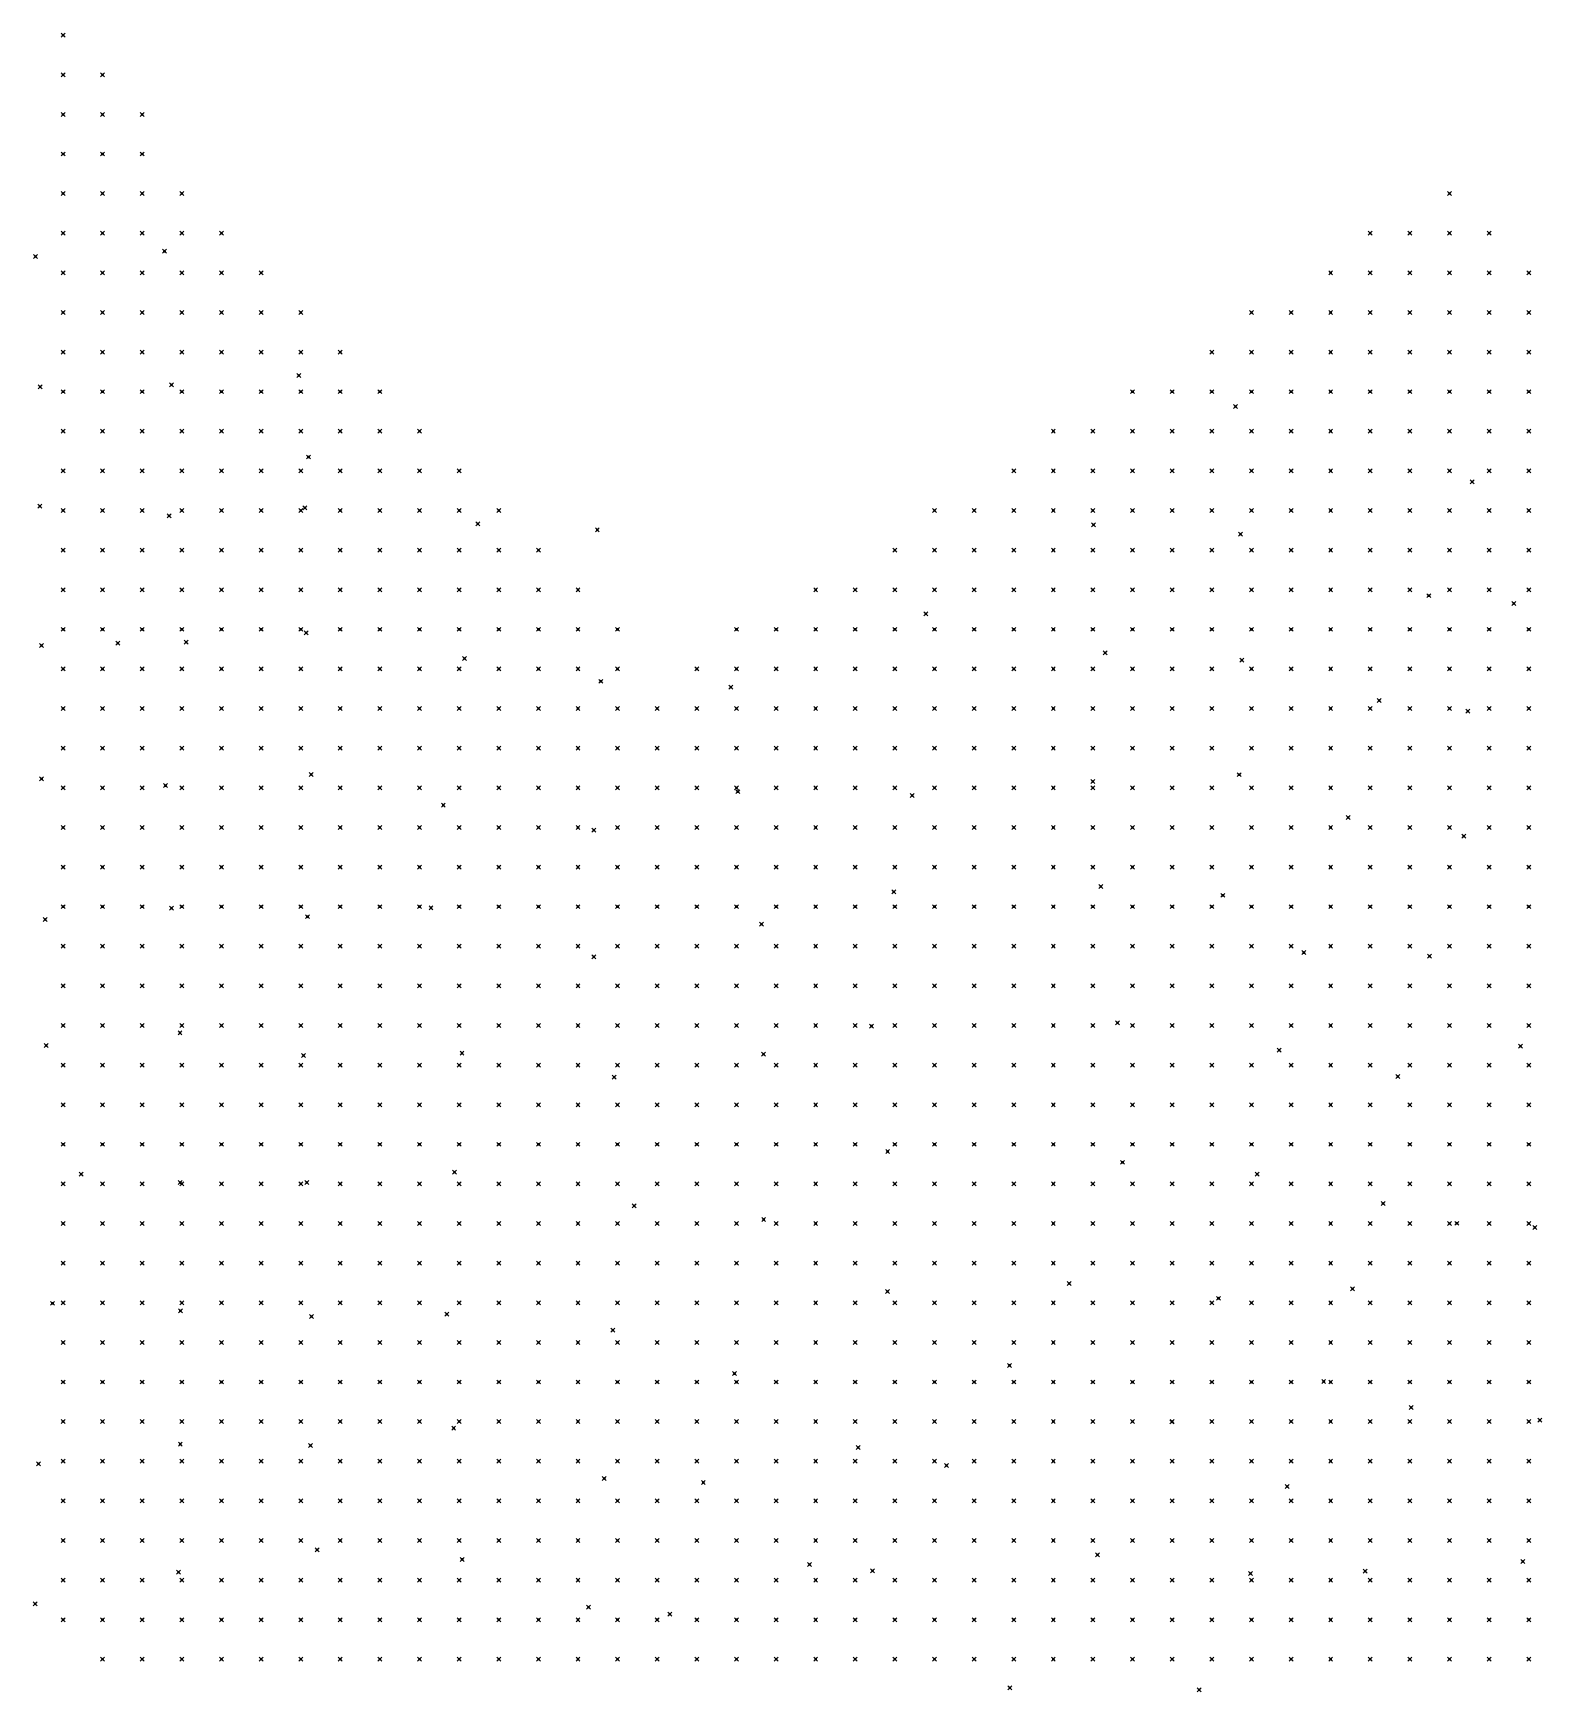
# Model space of a CAD drawing. Header units: metres. Extents: x 441556 to 446409, y 432338 to 461058.
# Drawn here: x 442161.7 to 442275.9, y 458861.2 to 458986.8 of the extents above; entities that cross this region are included whole.
import ezdxf

# ---------------------------------------------------------------- set-up
doc = ezdxf.new("R2010")
doc.units = ezdxf.units.M
doc.header["$MEASUREMENT"] = 0
doc.header["$PDMODE"] = 35
doc.header["$PDSIZE"] = 0.15
doc.layers.add('DTM-NOK-RevN_LIDAR_co_lidar', color=91, linetype='Continuous', lineweight=0)
doc.layers.add('DTM-NOK-RevN_RTK', color=32, linetype='Continuous', lineweight=0)

msp = doc.modelspace()

# ---------------------------------------------------------------- linework, layer by layer
at = {"layer": 'DTM-NOK-RevN_LIDAR_co_lidar'}
for p in [(442163.965, 458986.617, 482.968), (442163.965, 458983.618, 482.673), (442166.964, 458983.618, 481.646), (442163.965, 458980.618, 482.904), (442166.964, 458980.618, 481.913), (442169.963, 458980.618, 481.343), (442163.965, 458977.619, 483.053), (442166.964, 458977.619, 482.147), (442169.963, 458977.619, 481.738), (442163.965, 458974.62, 483.155), (442166.964, 458974.62, 482.519), (442169.963, 458974.62, 482.091), (442172.963, 458974.62, 481.838), (442268.942, 458974.62, 453.906), (442163.965, 458971.62, 483.494), (442166.964, 458971.62, 482.891), (442169.963, 458971.62, 482.384), (442172.963, 458971.62, 482.137), (442175.962, 458971.62, 481.878), (442262.943, 458971.62, 455.464), (442265.942, 458971.62, 455.132), (442268.942, 458971.62, 454.925), (442271.941, 458971.62, 454.894), (442163.965, 458968.621, 483.768), (442166.964, 458968.621, 483.008), (442169.963, 458968.621, 482.626), (442172.963, 458968.621, 482.466), (442175.962, 458968.621, 482.168), (442178.961, 458968.621, 481.595), (442259.944, 458968.621, 456.911), (442262.943, 458968.621, 456.414), (442265.942, 458968.621, 455.955), (442268.942, 458968.621, 455.873), (442271.941, 458968.621, 455.957), (442274.94, 458968.621, 455.998), (442163.965, 458965.621, 484.183), (442166.964, 458965.621, 483.48), (442169.963, 458965.621, 483.062), (442172.963, 458965.621, 482.8), (442175.962, 458965.621, 482.534), (442178.961, 458965.621, 482.113), (442181.961, 458965.621, 481.46), (442253.945, 458965.621, 458.414), (442256.944, 458965.621, 458.062), (442259.944, 458965.621, 457.702), (442262.943, 458965.621, 457.206), (442265.942, 458965.621, 456.647), (442268.942, 458965.621, 456.802), (442271.941, 458965.621, 456.861), (442274.94, 458965.621, 456.833), (442163.965, 458962.622, 484.576), (442166.964, 458962.622, 483.945), (442169.963, 458962.622, 483.617), (442172.963, 458962.622, 483.305), (442175.962, 458962.622, 483.004), (442178.961, 458962.622, 482.629), (442181.961, 458962.622, 482.032), (442184.96, 458962.622, 481.264), (442250.945, 458962.622, 459.577), (442253.945, 458962.622, 458.996), (442256.944, 458962.622, 458.354), (442259.944, 458962.622, 458.047), (442262.943, 458962.622, 457.667), (442265.942, 458962.622, 457.502), (442268.942, 458962.622, 457.652), (442271.941, 458962.622, 457.772), (442274.94, 458962.622, 457.309), (442163.965, 458959.623, 484.987), (442166.964, 458959.623, 484.392), (442169.963, 458959.623, 484.098), (442172.963, 458959.623, 483.873), (442175.962, 458959.623, 483.585), (442178.961, 458959.623, 483.135), (442181.961, 458959.623, 482.506), (442184.96, 458959.623, 481.76), (442187.959, 458959.623, 481.028), (442244.947, 458959.623, 462.281), (442247.946, 458959.623, 461.011), (442250.945, 458959.623, 460.013), (442253.945, 458959.623, 459.425), (442256.944, 458959.623, 458.989), (442259.944, 458959.623, 458.508), (442262.943, 458959.623, 458.208), (442265.942, 458959.623, 458.297), (442268.942, 458959.623, 458.42), (442271.941, 458959.623, 458.27), (442274.94, 458959.623, 457.625), (442163.965, 458956.623, 485.266), (442166.964, 458956.623, 484.765), (442169.963, 458956.623, 484.48), (442172.963, 458956.623, 484.298), (442175.962, 458956.623, 484.044), (442178.961, 458956.623, 483.612), (442181.961, 458956.623, 483.012), (442184.96, 458956.623, 482.347), (442187.959, 458956.623, 481.655), (442190.959, 458956.623, 480.883), (442238.948, 458956.623, 465.152), (442241.947, 458956.623, 463.899), (442244.947, 458956.623, 462.524), (442247.946, 458956.623, 461.309), (442250.945, 458956.623, 460.425), (442253.945, 458956.623, 459.827), (442256.944, 458956.623, 459.422), (442259.944, 458956.623, 459.034), (442262.943, 458956.623, 458.811), (442265.942, 458956.623, 458.898), (442268.942, 458956.623, 458.963), (442271.941, 458956.623, 458.612), (442274.94, 458956.623, 457.773), (442163.965, 458953.624, 485.617), (442166.964, 458953.624, 485.215), (442169.963, 458953.624, 484.931), (442172.963, 458953.624, 484.795), (442175.962, 458953.624, 484.597), (442178.961, 458953.624, 484.162), (442181.961, 458953.624, 483.598), (442184.96, 458953.624, 482.946), (442187.959, 458953.624, 482.218), (442190.959, 458953.624, 481.442), (442193.958, 458953.624, 480.48), (442235.949, 458953.624, 466.565), (442238.948, 458953.624, 465.312), (442241.947, 458953.624, 463.956), (442244.947, 458953.624, 462.723), (442247.946, 458953.624, 461.798), (442250.945, 458953.624, 461.067), (442253.945, 458953.624, 460.35), (442256.944, 458953.624, 459.863), (442259.944, 458953.624, 459.478), (442262.943, 458953.624, 459.367), (442265.942, 458953.624, 459.538), (442268.942, 458953.624, 459.404), (442271.941, 458953.624, 458.802), (442274.94, 458953.624, 457.654), (442163.965, 458950.625, 486.032), (442166.964, 458950.625, 485.713), (442169.963, 458950.625, 485.581), (442172.963, 458950.625, 485.426), (442175.962, 458950.625, 485.242), (442178.961, 458950.625, 484.895), (442181.961, 458950.625, 484.295), (442184.96, 458950.625, 483.583), (442187.959, 458950.625, 482.796), (442190.959, 458950.625, 481.91), (442193.958, 458950.625, 480.895), (442196.957, 458950.625, 479.548), (442229.95, 458950.625, 468.934), (442232.949, 458950.625, 467.974), (442235.949, 458950.625, 466.779), (442238.948, 458950.625, 465.656), (442241.947, 458950.625, 464.333), (442244.947, 458950.625, 463.135), (442247.946, 458950.625, 462.377), (442250.945, 458950.625, 461.625), (442253.945, 458950.625, 460.787), (442256.944, 458950.625, 460.264), (442259.944, 458950.625, 460.103), (442262.943, 458950.625, 460.276), (442265.942, 458950.625, 460.33), (442268.942, 458950.625, 459.719), (442271.941, 458950.625, 458.718), (442274.94, 458950.625, 457.322), (442163.965, 458947.625, 486.501), (442166.964, 458947.625, 486.231), (442169.963, 458947.625, 486.161), (442172.963, 458947.625, 486.141), (442175.962, 458947.625, 485.996), (442178.961, 458947.625, 485.556), (442181.961, 458947.625, 484.876), (442184.96, 458947.625, 484.165), (442187.959, 458947.625, 483.332), (442190.959, 458947.625, 482.214), (442193.958, 458947.625, 481.004), (442196.957, 458947.625, 479.847), (442199.957, 458947.625, 478.759), (442226.951, 458947.625, 470.167), (442229.95, 458947.625, 469.63), (442232.949, 458947.625, 468.607), (442235.949, 458947.625, 467.465), (442238.948, 458947.625, 466.198), (442241.947, 458947.625, 464.821), (442244.947, 458947.625, 463.656), (442247.946, 458947.625, 462.771), (442250.945, 458947.625, 461.929), (442253.945, 458947.625, 461.173), (442256.944, 458947.625, 460.816), (442259.944, 458947.625, 460.896), (442262.943, 458947.625, 461.05), (442265.942, 458947.625, 460.663), (442268.942, 458947.625, 459.679), (442271.941, 458947.625, 458.449), (442274.94, 458947.625, 456.844), (442163.965, 458944.626, 487.043), (442166.964, 458944.626, 486.8), (442169.963, 458944.626, 486.797), (442172.963, 458944.626, 486.904), (442175.962, 458944.626, 486.717), (442178.961, 458944.626, 486.134), (442181.961, 458944.626, 485.379), (442184.96, 458944.626, 484.612), (442187.959, 458944.626, 483.74), (442190.959, 458944.626, 482.634), (442193.958, 458944.626, 481.437), (442196.957, 458944.626, 480.289), (442199.957, 458944.626, 479.022), (442202.956, 458944.626, 478.121), (442220.952, 458944.626, 471.379), (442223.951, 458944.626, 471.147), (442226.951, 458944.626, 470.864), (442229.95, 458944.626, 470.467), (442232.949, 458944.626, 469.362), (442235.949, 458944.626, 468.026), (442238.948, 458944.626, 466.673), (442241.947, 458944.626, 465.243), (442244.947, 458944.626, 464.026), (442247.946, 458944.626, 463.078), (442250.945, 458944.626, 462.199), (442253.945, 458944.626, 461.491), (442256.944, 458944.626, 461.193), (442259.944, 458944.626, 461.251), (442262.943, 458944.626, 461.148), (442265.942, 458944.626, 460.438), (442268.942, 458944.626, 459.285), (442271.941, 458944.626, 457.904), (442274.94, 458944.626, 456.208), (442163.965, 458941.627, 487.632), (442166.964, 458941.627, 487.427), (442169.963, 458941.627, 487.451), (442172.963, 458941.627, 487.51), (442175.962, 458941.627, 487.283), (442178.961, 458941.627, 486.632), (442181.961, 458941.627, 485.741), (442184.96, 458941.627, 484.893), (442187.959, 458941.627, 483.996), (442190.959, 458941.627, 482.914), (442193.958, 458941.627, 481.795), (442196.957, 458941.627, 480.501), (442199.957, 458941.627, 479.256), (442202.956, 458941.627, 478.567), (442205.955, 458941.627, 477.644), (442214.953, 458941.627, 473.446), (442217.953, 458941.627, 472.513), (442220.952, 458941.627, 471.843), (442223.951, 458941.627, 471.728), (442226.951, 458941.627, 471.535), (442229.95, 458941.627, 471.057), (442232.949, 458941.627, 469.775), (442235.949, 458941.627, 468.459), (442238.948, 458941.627, 466.997), (442241.947, 458941.627, 465.59), (442244.947, 458941.627, 464.47), (442247.946, 458941.627, 463.457), (442250.945, 458941.627, 462.514), (442253.945, 458941.627, 461.781), (442256.944, 458941.627, 461.398), (442259.944, 458941.627, 461.285), (442262.943, 458941.627, 460.848), (442265.942, 458941.627, 459.916), (442268.942, 458941.627, 458.688), (442271.941, 458941.627, 457.266), (442274.94, 458941.627, 455.671), (442163.965, 458938.627, 488.181), (442166.964, 458938.627, 488.059), (442169.963, 458938.627, 488.059), (442172.963, 458938.627, 488), (442175.962, 458938.627, 487.628), (442178.961, 458938.627, 486.964), (442181.961, 458938.627, 486.125), (442184.96, 458938.627, 485.203), (442187.959, 458938.627, 484.22), (442190.959, 458938.627, 483.143), (442193.958, 458938.627, 481.978), (442196.957, 458938.627, 480.686), (442199.957, 458938.627, 479.551), (442202.956, 458938.627, 478.826), (442205.955, 458938.627, 477.758), (442211.954, 458938.627, 474.952), (442214.953, 458938.627, 473.883), (442217.953, 458938.627, 473.088), (442220.952, 458938.627, 472.337), (442223.951, 458938.627, 472.343), (442226.951, 458938.627, 472.134), (442229.95, 458938.627, 471.291), (442232.949, 458938.627, 470.141), (442235.949, 458938.627, 468.81), (442238.948, 458938.627, 467.339), (442241.947, 458938.627, 466.1), (442244.947, 458938.627, 464.973), (442247.946, 458938.627, 463.807), (442250.945, 458938.627, 462.795), (442253.945, 458938.627, 461.984), (442256.944, 458938.627, 461.415), (442259.944, 458938.627, 461.038), (442262.943, 458938.627, 460.309), (442265.942, 458938.627, 459.24), (442268.942, 458938.627, 458.094), (442271.941, 458938.627, 456.818), (442274.94, 458938.627, 455.395), (442163.965, 458935.628, 488.748), (442166.964, 458935.628, 488.699), (442169.963, 458935.628, 488.599), (442172.963, 458935.628, 488.416), (442175.962, 458935.628, 487.881), (442178.961, 458935.628, 487.185), (442181.961, 458935.628, 486.393), (442184.96, 458935.628, 485.376), (442187.959, 458935.628, 484.311), (442190.959, 458935.628, 483.267), (442193.958, 458935.628, 482.113), (442196.957, 458935.628, 480.963), (442199.957, 458935.628, 479.935), (442202.956, 458935.628, 479.013), (442205.955, 458935.628, 477.853), (442208.955, 458935.628, 476.62), (442211.954, 458935.628, 475.221), (442214.953, 458935.628, 474.529), (442217.953, 458935.628, 473.452), (442220.952, 458935.628, 473.019), (442223.951, 458935.628, 472.964), (442226.951, 458935.628, 472.682), (442229.95, 458935.628, 471.738), (442232.949, 458935.628, 470.58), (442235.949, 458935.628, 469.232), (442238.948, 458935.628, 467.9), (442241.947, 458935.628, 466.613), (442244.947, 458935.628, 465.28), (442247.946, 458935.628, 464.047), (442250.945, 458935.628, 463.003), (442253.945, 458935.628, 462.066), (442256.944, 458935.628, 461.318), (442259.944, 458935.628, 460.717), (442262.943, 458935.628, 459.826), (442265.942, 458935.628, 458.849), (442268.942, 458935.628, 457.837), (442271.941, 458935.628, 456.681), (442274.94, 458935.628, 455.387), (442163.965, 458932.629, 489.361), (442166.964, 458932.629, 489.332), (442169.963, 458932.629, 489.118), (442172.963, 458932.629, 488.729), (442175.962, 458932.629, 488.121), (442178.961, 458932.629, 487.409), (442181.961, 458932.629, 486.546), (442184.96, 458932.629, 485.483), (442187.959, 458932.629, 484.396), (442190.959, 458932.629, 483.348), (442193.958, 458932.629, 482.336), (442196.957, 458932.629, 481.369), (442199.957, 458932.629, 480.285), (442202.956, 458932.629, 479.163), (442205.955, 458932.629, 477.86), (442208.955, 458932.629, 476.796), (442211.954, 458932.629, 475.818), (442214.953, 458932.629, 475.083), (442217.953, 458932.629, 473.818), (442220.952, 458932.629, 473.829), (442223.951, 458932.629, 473.566), (442226.951, 458932.629, 473.186), (442229.95, 458932.629, 472.263), (442232.949, 458932.629, 471.049), (442235.949, 458932.629, 469.764), (442238.948, 458932.629, 468.41), (442241.947, 458932.629, 466.967), (442244.947, 458932.629, 465.549), (442247.946, 458932.629, 464.293), (442250.945, 458932.629, 463.171), (442253.945, 458932.629, 462.099), (442256.944, 458932.629, 461.223), (442259.944, 458932.629, 460.569), (442262.943, 458932.629, 459.682), (442265.942, 458932.629, 458.829), (442268.942, 458932.629, 457.869), (442271.941, 458932.629, 456.744), (442274.94, 458932.629, 455.519), (442163.965, 458929.629, 489.987), (442166.964, 458929.629, 489.889), (442169.963, 458929.629, 489.57), (442172.963, 458929.629, 489.013), (442175.962, 458929.629, 488.39), (442178.961, 458929.629, 487.647), (442181.961, 458929.629, 486.701), (442184.96, 458929.629, 485.626), (442187.959, 458929.629, 484.488), (442190.959, 458929.629, 483.436), (442193.958, 458929.629, 482.585), (442196.957, 458929.629, 481.658), (442199.957, 458929.629, 480.429), (442202.956, 458929.629, 479.174), (442205.955, 458929.629, 477.913), (442208.955, 458929.629, 477.109), (442211.954, 458929.629, 476.407), (442214.953, 458929.629, 475.54), (442217.953, 458929.629, 474.442), (442220.952, 458929.629, 474.518), (442223.951, 458929.629, 474.178), (442226.951, 458929.629, 473.64), (442229.95, 458929.629, 472.761), (442232.949, 458929.629, 471.611), (442235.949, 458929.629, 470.232), (442238.948, 458929.629, 468.709), (442241.947, 458929.629, 467.223), (442244.947, 458929.629, 465.863), (442247.946, 458929.629, 464.582), (442250.945, 458929.629, 463.347), (442253.945, 458929.629, 462.183), (442256.944, 458929.629, 461.249), (442259.944, 458929.629, 460.601), (442262.943, 458929.629, 459.824), (442265.942, 458929.629, 459), (442268.942, 458929.629, 458.083), (442271.941, 458929.629, 456.914), (442274.94, 458929.629, 455.651), (442163.965, 458926.63, 490.563), (442166.964, 458926.63, 490.322), (442169.963, 458926.63, 489.88), (442172.963, 458926.63, 489.303), (442175.962, 458926.63, 488.603), (442178.961, 458926.63, 487.791), (442181.961, 458926.63, 486.827), (442184.96, 458926.63, 485.662), (442187.959, 458926.63, 484.516), (442190.959, 458926.63, 483.639), (442193.958, 458926.63, 482.812), (442196.957, 458926.63, 481.749), (442199.957, 458926.63, 480.451), (442202.956, 458926.63, 479.195), (442205.955, 458926.63, 478.224), (442208.955, 458926.63, 477.525), (442211.954, 458926.63, 476.808), (442214.953, 458926.63, 475.932), (442217.953, 458926.63, 475.181), (442220.952, 458926.63, 475.074), (442223.951, 458926.63, 474.789), (442226.951, 458926.63, 474.264), (442229.95, 458926.63, 473.379), (442232.949, 458926.63, 472.115), (442235.949, 458926.63, 470.552), (442238.948, 458926.63, 468.946), (442241.947, 458926.63, 467.465), (442244.947, 458926.63, 466.119), (442247.946, 458926.63, 464.835), (442250.945, 458926.63, 463.556), (442253.945, 458926.63, 462.41), (442256.944, 458926.63, 461.492), (442259.944, 458926.63, 460.72), (442262.943, 458926.63, 460.119), (442265.942, 458926.63, 459.298), (442268.942, 458926.63, 458.334), (442271.941, 458926.63, 457.046), (442274.94, 458926.63, 455.671), (442163.965, 458923.631, 491.021), (442166.964, 458923.631, 490.63), (442169.963, 458923.631, 490.108), (442172.963, 458923.631, 489.497), (442175.962, 458923.631, 488.702), (442178.961, 458923.631, 487.848), (442181.961, 458923.631, 486.909), (442184.96, 458923.631, 485.709), (442187.959, 458923.631, 484.612), (442190.959, 458923.631, 483.889), (442193.958, 458923.631, 483.01), (442196.957, 458923.631, 481.859), (442199.957, 458923.631, 480.599), (442202.956, 458923.631, 479.453), (442205.955, 458923.631, 478.679), (442208.955, 458923.631, 477.883), (442211.954, 458923.631, 477.234), (442214.953, 458923.631, 476.329), (442217.953, 458923.631, 475.801), (442220.952, 458923.631, 475.574), (442223.951, 458923.631, 475.456), (442226.951, 458923.631, 475.051), (442229.95, 458923.631, 473.898), (442232.949, 458923.631, 472.377), (442235.949, 458923.631, 470.763), (442238.948, 458923.631, 469.161), (442241.947, 458923.631, 467.695), (442244.947, 458923.631, 466.334), (442247.946, 458923.631, 465.053), (442250.945, 458923.631, 463.86), (442253.945, 458923.631, 462.84), (442256.944, 458923.631, 461.933), (442259.944, 458923.631, 460.972), (442262.943, 458923.631, 460.433), (442265.942, 458923.631, 459.595), (442268.942, 458923.631, 458.463), (442271.941, 458923.631, 457.066), (442274.94, 458923.631, 455.592), (442163.965, 458920.631, 491.373), (442166.964, 458920.631, 490.874), (442169.963, 458920.631, 490.315), (442172.963, 458920.631, 489.607), (442175.962, 458920.631, 488.778), (442178.961, 458920.631, 487.911), (442181.961, 458920.631, 486.981), (442184.96, 458920.631, 485.928), (442187.959, 458920.631, 484.884), (442190.959, 458920.631, 484.006), (442193.958, 458920.631, 483.088), (442196.957, 458920.631, 481.958), (442199.957, 458920.631, 480.827), (442202.956, 458920.631, 479.864), (442205.955, 458920.631, 479.098), (442208.955, 458920.631, 478.265), (442211.954, 458920.631, 477.705), (442214.953, 458920.631, 476.773), (442217.953, 458920.631, 476.251), (442220.952, 458920.631, 476.104), (442223.951, 458920.631, 476.175), (442226.951, 458920.631, 475.602), (442229.95, 458920.631, 474.199), (442232.949, 458920.631, 472.546), (442235.949, 458920.631, 470.941), (442238.948, 458920.631, 469.36), (442241.947, 458920.631, 467.904), (442244.947, 458920.631, 466.554), (442247.946, 458920.631, 465.354), (442250.945, 458920.631, 464.333), (442253.945, 458920.631, 463.404), (442256.944, 458920.631, 462.446), (442259.944, 458920.631, 461.383), (442262.943, 458920.631, 460.594), (442265.942, 458920.631, 459.711), (442268.942, 458920.631, 458.459), (442271.941, 458920.631, 456.965), (442274.94, 458920.631, 455.392), (442163.965, 458917.632, 491.667), (442166.964, 458917.632, 491.131), (442169.963, 458917.632, 490.481), (442172.963, 458917.632, 489.744), (442175.962, 458917.632, 488.859), (442178.961, 458917.632, 487.947), (442181.961, 458917.632, 487.027), (442184.96, 458917.632, 486.099), (442187.959, 458917.632, 485.125), (442190.959, 458917.632, 484.038), (442193.958, 458917.632, 483.02), (442196.957, 458917.632, 481.984), (442199.957, 458917.632, 481.003), (442202.956, 458917.632, 480.232), (442205.955, 458917.632, 479.471), (442208.955, 458917.632, 478.684), (442211.954, 458917.632, 478.128), (442214.953, 458917.632, 477.149), (442217.953, 458917.632, 476.704), (442220.952, 458917.632, 476.855), (442223.951, 458917.632, 476.763), (442226.951, 458917.632, 475.829), (442229.95, 458917.632, 474.407), (442232.949, 458917.632, 472.75), (442235.949, 458917.632, 471.149), (442238.948, 458917.632, 469.612), (442241.947, 458917.632, 468.163), (442244.947, 458917.632, 466.872), (442247.946, 458917.632, 465.803), (442250.945, 458917.632, 464.882), (442253.945, 458917.632, 463.93), (442256.944, 458917.632, 462.876), (442259.944, 458917.632, 461.693), (442262.943, 458917.632, 460.591), (442265.942, 458917.632, 459.752), (442268.942, 458917.632, 458.261), (442271.941, 458917.632, 456.625), (442274.94, 458917.632, 454.956), (442163.965, 458914.633, 491.933), (442166.964, 458914.633, 491.385), (442169.963, 458914.633, 490.629), (442172.963, 458914.633, 489.845), (442175.962, 458914.633, 488.953), (442178.961, 458914.633, 487.97), (442181.961, 458914.633, 487.072), (442184.96, 458914.633, 486.158), (442187.959, 458914.633, 485.059), (442190.959, 458914.633, 483.907), (442193.958, 458914.633, 482.929), (442196.957, 458914.633, 482.112), (442199.957, 458914.633, 481.292), (442202.956, 458914.633, 480.498), (442205.955, 458914.633, 479.738), (442208.955, 458914.633, 478.964), (442211.954, 458914.633, 478.248), (442214.953, 458914.633, 477.421), (442217.953, 458914.633, 477.258), (442220.952, 458914.633, 477.558), (442223.951, 458914.633, 477.068), (442226.951, 458914.633, 475.912), (442229.95, 458914.633, 474.437), (442232.949, 458914.633, 472.897), (442235.949, 458914.633, 471.313), (442238.948, 458914.633, 469.853), (442241.947, 458914.633, 468.542), (442244.947, 458914.633, 467.358), (442247.946, 458914.633, 466.316), (442250.945, 458914.633, 465.358), (442253.945, 458914.633, 464.353), (442256.944, 458914.633, 463.156), (442259.944, 458914.633, 461.724), (442262.943, 458914.633, 460.456), (442265.942, 458914.633, 459.807), (442268.942, 458914.633, 457.93), (442271.941, 458914.633, 456.126), (442274.94, 458914.633, 454.348), (442163.965, 458911.633, 492.249), (442166.964, 458911.633, 491.572), (442169.963, 458911.633, 490.732), (442172.963, 458911.633, 489.859), (442175.962, 458911.633, 488.935), (442178.961, 458911.633, 487.969), (442181.961, 458911.633, 487.038), (442184.96, 458911.633, 486.102), (442187.959, 458911.633, 485.052), (442190.959, 458911.633, 483.998), (442193.958, 458911.633, 483.114), (442196.957, 458911.633, 482.275), (442199.957, 458911.633, 481.429), (442202.956, 458911.633, 480.67), (442205.955, 458911.633, 479.899), (442208.955, 458911.633, 479.144), (442211.954, 458911.633, 478.241), (442214.953, 458911.633, 477.739), (442217.953, 458911.633, 477.969), (442220.952, 458911.633, 477.97), (442223.951, 458911.633, 477.155), (442226.951, 458911.633, 475.883), (442229.95, 458911.633, 474.384), (442232.949, 458911.633, 472.988), (442235.949, 458911.633, 471.5), (442238.948, 458911.633, 470.132), (442241.947, 458911.633, 468.949), (442244.947, 458911.633, 467.822), (442247.946, 458911.633, 466.779), (442250.945, 458911.633, 465.77), (442253.945, 458911.633, 464.658), (442256.944, 458911.633, 463.387), (442259.944, 458911.633, 461.746), (442262.943, 458911.633, 460.095), (442265.942, 458911.633, 459.389), (442268.942, 458911.633, 457.553), (442271.941, 458911.633, 455.469), (442274.94, 458911.633, 453.476), (442163.965, 458908.634, 492.569), (442166.964, 458908.634, 491.722), (442169.963, 458908.634, 490.753), (442172.963, 458908.634, 489.733), (442175.962, 458908.634, 488.748), (442178.961, 458908.634, 487.834), (442181.961, 458908.634, 486.998), (442184.96, 458908.634, 486.181), (442187.959, 458908.634, 485.256), (442190.959, 458908.634, 484.24), (442193.958, 458908.634, 483.266), (442196.957, 458908.634, 482.35), (442199.957, 458908.634, 481.46), (442202.956, 458908.634, 480.768), (442205.955, 458908.634, 480.064), (442208.955, 458908.634, 479.335), (442211.954, 458908.634, 478.606), (442214.953, 458908.634, 478.257), (442217.953, 458908.634, 478.569), (442220.952, 458908.634, 478.225), (442223.951, 458908.634, 477.119), (442226.951, 458908.634, 475.731), (442229.95, 458908.634, 474.357), (442232.949, 458908.634, 473.028), (442235.949, 458908.634, 471.736), (442238.948, 458908.634, 470.529), (442241.947, 458908.634, 469.378), (442244.947, 458908.634, 468.248), (442247.946, 458908.634, 467.121), (442250.945, 458908.634, 465.96), (442253.945, 458908.634, 464.772), (442256.944, 458908.634, 463.49), (442259.944, 458908.634, 461.717), (442262.943, 458908.634, 459.605), (442265.942, 458908.634, 458.558), (442268.942, 458908.634, 456.827), (442271.941, 458908.634, 454.677), (442274.94, 458908.634, 452.63), (442163.965, 458905.635, 492.696), (442166.964, 458905.635, 491.769), (442169.963, 458905.635, 490.725), (442172.963, 458905.635, 489.642), (442175.962, 458905.635, 488.598), (442178.961, 458905.635, 487.74), (442181.961, 458905.635, 487.003), (442184.96, 458905.635, 486.2), (442187.959, 458905.635, 485.31), (442190.959, 458905.635, 484.348), (442193.958, 458905.635, 483.323), (442196.957, 458905.635, 482.419), (442199.957, 458905.635, 481.551), (442202.956, 458905.635, 480.816), (442205.955, 458905.635, 480.196), (442208.955, 458905.635, 479.43), (442211.954, 458905.635, 478.958), (442214.953, 458905.635, 478.86), (442217.953, 458905.635, 478.807), (442220.952, 458905.635, 478.095), (442223.951, 458905.635, 476.861), (442226.951, 458905.635, 475.567), (442229.95, 458905.635, 474.307), (442232.949, 458905.635, 473.119), (442235.949, 458905.635, 472.035), (442238.948, 458905.635, 470.926), (442241.947, 458905.635, 469.731), (442244.947, 458905.635, 468.465), (442247.946, 458905.635, 467.244), (442250.945, 458905.635, 466.049), (442253.945, 458905.635, 464.774), (442256.944, 458905.635, 463.343), (442259.944, 458905.635, 461.427), (442262.943, 458905.635, 459.374), (442265.942, 458905.635, 458.243), (442268.942, 458905.635, 456.087), (442271.941, 458905.635, 453.798), (442274.94, 458905.635, 451.842), (442163.965, 458902.635, 492.447), (442166.964, 458902.635, 491.641), (442169.963, 458902.635, 490.719), (442172.963, 458902.635, 489.723), (442175.962, 458902.635, 488.708), (442178.961, 458902.635, 487.762), (442181.961, 458902.635, 486.86), (442184.96, 458902.635, 486.023), (442187.959, 458902.635, 485.22), (442190.959, 458902.635, 484.26), (442193.958, 458902.635, 483.252), (442196.957, 458902.635, 482.39), (442199.957, 458902.635, 481.609), (442202.956, 458902.635, 480.914), (442205.955, 458902.635, 480.202), (442208.955, 458902.635, 479.801), (442211.954, 458902.635, 479.299), (442214.953, 458902.635, 479.191), (442217.953, 458902.635, 478.657), (442220.952, 458902.635, 477.763), (442223.951, 458902.635, 476.536), (442226.951, 458902.635, 475.485), (442229.95, 458902.635, 474.365), (442232.949, 458902.635, 473.313), (442235.949, 458902.635, 472.297), (442238.948, 458902.635, 471.233), (442241.947, 458902.635, 469.98), (442244.947, 458902.635, 468.58), (442247.946, 458902.635, 467.285), (442250.945, 458902.635, 466.053), (442253.945, 458902.635, 464.616), (442256.944, 458902.635, 462.809), (442259.944, 458902.635, 460.702), (442262.943, 458902.635, 459.085), (442265.942, 458902.635, 457.922), (442268.942, 458902.635, 455.541), (442271.941, 458902.635, 453.204), (442274.94, 458902.635, 451.092), (442163.965, 458899.636, 492.509), (442166.964, 458899.636, 491.711), (442169.963, 458899.636, 490.627), (442172.963, 458899.636, 489.584), (442175.962, 458899.636, 488.612), (442178.961, 458899.636, 487.652), (442181.961, 458899.636, 486.697), (442184.96, 458899.636, 485.845), (442187.959, 458899.636, 485.052), (442190.959, 458899.636, 484.169), (442193.958, 458899.636, 483.336), (442196.957, 458899.636, 482.55), (442199.957, 458899.636, 481.717), (442202.956, 458899.636, 480.917), (442205.955, 458899.636, 480.49), (442208.955, 458899.636, 480.017), (442211.954, 458899.636, 479.537), (442214.953, 458899.636, 479.196), (442217.953, 458899.636, 478.54), (442220.952, 458899.636, 477.581), (442223.951, 458899.636, 476.436), (442226.951, 458899.636, 475.379), (442229.95, 458899.636, 474.399), (442232.949, 458899.636, 473.425), (442235.949, 458899.636, 472.366), (442238.948, 458899.636, 471.2), (442241.947, 458899.636, 469.924), (442244.947, 458899.636, 468.569), (442247.946, 458899.636, 467.215), (442250.945, 458899.636, 465.847), (442253.945, 458899.636, 464.371), (442256.944, 458899.636, 462.439), (442259.944, 458899.636, 460.163), (442262.943, 458899.636, 458.781), (442265.942, 458899.636, 457.198), (442268.942, 458899.636, 454.844), (442271.941, 458899.636, 452.654), (442274.94, 458899.636, 450.679), (442163.965, 458896.637, 492.512), (442166.964, 458896.637, 491.777), (442169.963, 458896.637, 490.799), (442172.963, 458896.637, 489.638), (442175.962, 458896.637, 488.506), (442178.961, 458896.637, 487.465), (442181.961, 458896.637, 486.544), (442184.96, 458896.637, 485.729), (442187.959, 458896.637, 484.973), (442190.959, 458896.637, 484.252), (442193.958, 458896.637, 483.294), (442196.957, 458896.637, 482.275), (442199.957, 458896.637, 481.723), (442202.956, 458896.637, 481.473), (442205.955, 458896.637, 480.692), (442208.955, 458896.637, 480.023), (442211.954, 458896.637, 479.708), (442214.953, 458896.637, 479.142), (442217.953, 458896.637, 478.398), (442220.952, 458896.637, 477.383), (442223.951, 458896.637, 476.363), (442226.951, 458896.637, 475.383), (442229.95, 458896.637, 474.418), (442232.949, 458896.637, 473.329), (442235.949, 458896.637, 472.194), (442238.948, 458896.637, 471.023), (442241.947, 458896.637, 469.803), (442244.947, 458896.637, 468.508), (442247.946, 458896.637, 467.059), (442250.945, 458896.637, 465.596), (442253.945, 458896.637, 464.162), (442256.944, 458896.637, 462.105), (442259.944, 458896.637, 459.741), (442262.943, 458896.637, 458.629), (442265.942, 458896.637, 456.777), (442268.942, 458896.637, 454.402), (442271.941, 458896.637, 452.184), (442274.94, 458896.637, 450.083), (442163.965, 458893.637, 492.464), (442166.964, 458893.637, 491.862), (442169.963, 458893.637, 490.744), (442172.963, 458893.637, 489.595), (442175.962, 458893.637, 488.5), (442178.961, 458893.637, 487.41), (442181.961, 458893.637, 486.333), (442184.96, 458893.637, 485.356), (442187.959, 458893.637, 484.597), (442190.959, 458893.637, 483.837), (442193.958, 458893.637, 482.933), (442196.957, 458893.637, 482.461), (442199.957, 458893.637, 482.185), (442202.956, 458893.637, 481.408), (442205.955, 458893.637, 480.676), (442208.955, 458893.637, 480.115), (442211.954, 458893.637, 479.712), (442214.953, 458893.637, 479.085), (442217.953, 458893.637, 478.322), (442220.952, 458893.637, 477.352), (442223.951, 458893.637, 476.299), (442226.951, 458893.637, 475.258), (442229.95, 458893.637, 474.205), (442232.949, 458893.637, 473.12), (442235.949, 458893.637, 471.998), (442238.948, 458893.637, 470.834), (442241.947, 458893.637, 469.636), (442244.947, 458893.637, 468.35), (442247.946, 458893.637, 466.964), (442250.945, 458893.637, 465.496), (442253.945, 458893.637, 463.942), (442256.944, 458893.637, 461.878), (442259.944, 458893.637, 459.49), (442262.943, 458893.637, 458.379), (442265.942, 458893.637, 456.399), (442268.942, 458893.637, 453.973), (442271.941, 458893.637, 451.689), (442274.94, 458893.637, 449.426), (442163.965, 458890.638, 492.288), (442166.964, 458890.638, 491.516), (442169.963, 458890.638, 490.449), (442172.963, 458890.638, 489.377), (442175.962, 458890.638, 488.323), (442178.961, 458890.638, 487.211), (442181.961, 458890.638, 486.176), (442184.96, 458890.638, 485.258), (442187.959, 458890.638, 484.309), (442190.959, 458890.638, 483.464), (442193.958, 458890.638, 482.971), (442196.957, 458890.638, 482.527), (442199.957, 458890.638, 481.788), (442202.956, 458890.638, 481.127), (442205.955, 458890.638, 480.592), (442208.955, 458890.638, 480.124), (442211.954, 458890.638, 479.582), (442214.953, 458890.638, 478.961), (442217.953, 458890.638, 478.222), (442220.952, 458890.638, 477.341), (442223.951, 458890.638, 476.281), (442226.951, 458890.638, 475.231), (442229.95, 458890.638, 474.124), (442232.949, 458890.638, 472.911), (442235.949, 458890.638, 471.687), (442238.948, 458890.638, 470.545), (442241.947, 458890.638, 469.37), (442244.947, 458890.638, 468.066), (442247.946, 458890.638, 466.749), (442250.945, 458890.638, 465.402), (442253.945, 458890.638, 463.827), (442256.944, 458890.638, 461.503), (442259.944, 458890.638, 458.894), (442262.943, 458890.638, 457.986), (442265.942, 458890.638, 455.927), (442268.942, 458890.638, 453.556), (442271.941, 458890.638, 451.295), (442274.94, 458890.638, 449.184), (442163.965, 458887.639, 491.962), (442166.964, 458887.639, 491.19), (442169.963, 458887.639, 490.185), (442172.963, 458887.639, 489.169), (442175.962, 458887.639, 488.145), (442178.961, 458887.639, 487.115), (442181.961, 458887.639, 486.104), (442184.96, 458887.639, 485.014), (442187.959, 458887.639, 484.039), (442190.959, 458887.639, 483.509), (442193.958, 458887.639, 483.061), (442196.957, 458887.639, 482.281), (442199.957, 458887.639, 481.533), (442202.956, 458887.639, 481.027), (442205.955, 458887.639, 480.585), (442208.955, 458887.639, 480.032), (442211.954, 458887.639, 479.427), (442214.953, 458887.639, 478.812), (442217.953, 458887.639, 478.222), (442220.952, 458887.639, 477.416), (442223.951, 458887.639, 476.354), (442226.951, 458887.639, 475.188), (442229.95, 458887.639, 473.948), (442232.949, 458887.639, 472.7), (442235.949, 458887.639, 471.31), (442238.948, 458887.639, 470.115), (442241.947, 458887.639, 469.02), (442244.947, 458887.639, 467.847), (442247.946, 458887.639, 466.513), (442250.945, 458887.639, 465.021), (442253.945, 458887.639, 463.478), (442256.944, 458887.639, 461.222), (442259.944, 458887.639, 458.526), (442262.943, 458887.639, 457.637), (442265.942, 458887.639, 455.404), (442268.942, 458887.639, 453.034), (442271.941, 458887.639, 450.66), (442274.94, 458887.639, 448.603), (442163.965, 458884.639, 491.507), (442166.964, 458884.639, 490.748), (442169.963, 458884.639, 489.896), (442172.963, 458884.639, 488.894), (442175.962, 458884.639, 487.889), (442178.961, 458884.639, 486.893), (442181.961, 458884.639, 485.909), (442184.96, 458884.639, 484.989), (442187.959, 458884.639, 484.242), (442190.959, 458884.639, 483.643), (442193.958, 458884.639, 482.909), (442196.957, 458884.639, 482.079), (442199.957, 458884.639, 481.445), (442202.956, 458884.639, 481.069), (442205.955, 458884.639, 480.536), (442208.955, 458884.639, 479.964), (442211.954, 458884.639, 479.426), (442214.953, 458884.639, 478.884), (442217.953, 458884.639, 478.309), (442220.952, 458884.639, 477.542), (442223.951, 458884.639, 476.331), (442226.951, 458884.639, 475.087), (442229.95, 458884.639, 473.764), (442232.949, 458884.639, 472.306), (442235.949, 458884.639, 470.936), (442238.948, 458884.639, 469.673), (442241.947, 458884.639, 468.541), (442244.947, 458884.639, 467.389), (442247.946, 458884.639, 466.093), (442250.945, 458884.639, 464.583), (442253.945, 458884.639, 462.843), (442256.944, 458884.639, 460.592), (442259.944, 458884.639, 458.217), (442262.943, 458884.639, 457.29), (442265.942, 458884.639, 454.887), (442268.942, 458884.639, 452.508), (442271.941, 458884.639, 450.193), (442274.94, 458884.639, 448.168), (442163.965, 458881.64, 491.165), (442166.964, 458881.64, 490.397), (442169.963, 458881.64, 489.589), (442172.963, 458881.64, 488.623), (442175.962, 458881.64, 487.638), (442178.961, 458881.64, 486.742), (442181.961, 458881.64, 485.927), (442184.96, 458881.64, 485.1), (442187.959, 458881.64, 484.286), (442190.959, 458881.64, 483.502), (442193.958, 458881.64, 482.693), (442196.957, 458881.64, 481.965), (442199.957, 458881.64, 481.515), (442202.956, 458881.64, 481.102), (442205.955, 458881.64, 480.488), (442208.955, 458881.64, 479.955), (442211.954, 458881.64, 479.504), (442214.953, 458881.64, 479.015), (442217.953, 458881.64, 478.425), (442220.952, 458881.64, 477.39), (442223.951, 458881.64, 476.189), (442226.951, 458881.64, 474.737), (442229.95, 458881.64, 473.263), (442232.949, 458881.64, 471.814), (442235.949, 458881.64, 470.421), (442238.948, 458881.64, 469.126), (442241.947, 458881.64, 468.012), (442244.947, 458881.64, 466.885), (442247.946, 458881.64, 465.528), (442250.945, 458881.64, 463.961), (442253.945, 458881.64, 462.289), (442256.944, 458881.64, 460.155), (442259.944, 458881.64, 457.847), (442262.943, 458881.64, 456.799), (442265.942, 458881.64, 454.287), (442268.942, 458881.64, 452.031), (442271.941, 458881.64, 449.815), (442274.94, 458881.64, 447.727), (442163.965, 458878.641, 491.119), (442166.964, 458878.641, 490.019), (442169.963, 458878.641, 489.296), (442172.963, 458878.641, 488.52), (442175.962, 458878.641, 487.639), (442178.961, 458878.641, 486.77), (442181.961, 458878.641, 485.895), (442184.96, 458878.641, 485.02), (442187.959, 458878.641, 484.179), (442190.959, 458878.641, 483.35), (442193.958, 458878.641, 482.571), (442196.957, 458878.641, 481.974), (442199.957, 458878.641, 481.588), (442202.956, 458878.641, 481.072), (442205.955, 458878.641, 480.463), (442208.955, 458878.641, 479.986), (442211.954, 458878.641, 479.595), (442214.953, 458878.641, 479.109), (442217.953, 458878.641, 478.294), (442220.952, 458878.641, 477.063), (442223.951, 458878.641, 475.648), (442226.951, 458878.641, 474.222), (442229.95, 458878.641, 472.816), (442232.949, 458878.641, 471.341), (442235.949, 458878.641, 469.823), (442238.948, 458878.641, 468.615), (442241.947, 458878.641, 467.549), (442244.947, 458878.641, 466.354), (442247.946, 458878.641, 464.948), (442250.945, 458878.641, 463.342), (442253.945, 458878.641, 461.53), (442256.944, 458878.641, 459.386), (442259.944, 458878.641, 457.43), (442262.943, 458878.641, 456.207), (442265.942, 458878.641, 453.777), (442268.942, 458878.641, 451.601), (442271.941, 458878.641, 449.421), (442274.94, 458878.641, 447.285), (442163.965, 458875.641, 491.137), (442166.964, 458875.641, 490.055), (442169.963, 458875.641, 489.079), (442172.963, 458875.641, 488.374), (442175.962, 458875.641, 487.692), (442178.961, 458875.641, 486.785), (442181.961, 458875.641, 485.794), (442184.96, 458875.641, 484.92), (442187.959, 458875.641, 484.137), (442190.959, 458875.641, 483.342), (442193.958, 458875.641, 482.59), (442196.957, 458875.641, 482.033), (442199.957, 458875.641, 481.573), (442202.956, 458875.641, 481.039), (442205.955, 458875.641, 480.525), (442208.955, 458875.641, 480.094), (442211.954, 458875.641, 479.701), (442214.953, 458875.641, 479.093), (442217.953, 458875.641, 478.015), (442220.952, 458875.641, 476.561), (442223.951, 458875.641, 475.019), (442226.951, 458875.641, 473.707), (442229.95, 458875.641, 472.34), (442232.949, 458875.641, 470.85), (442235.949, 458875.641, 469.424), (442238.948, 458875.641, 468.255), (442241.947, 458875.641, 467.112), (442244.947, 458875.641, 465.79), (442247.946, 458875.641, 464.333), (442250.945, 458875.641, 462.739), (442253.945, 458875.641, 460.627), (442256.944, 458875.641, 458.342), (442259.944, 458875.641, 456.979), (442262.943, 458875.641, 455.434), (442265.942, 458875.641, 453.178), (442268.942, 458875.641, 451.031), (442271.941, 458875.641, 448.944), (442274.94, 458875.641, 446.703), (442163.965, 458872.642, 491.164), (442166.964, 458872.642, 490.209), (442169.963, 458872.642, 489.195), (442172.963, 458872.642, 488.329), (442175.962, 458872.642, 487.531), (442178.961, 458872.642, 486.658), (442181.961, 458872.642, 485.755), (442184.96, 458872.642, 484.926), (442187.959, 458872.642, 484.151), (442190.959, 458872.642, 483.365), (442193.958, 458872.642, 482.685), (442196.957, 458872.642, 482.146), (442199.957, 458872.642, 481.609), (442202.956, 458872.642, 481.082), (442205.955, 458872.642, 480.647), (442208.955, 458872.642, 480.236), (442211.954, 458872.642, 479.76), (442214.953, 458872.642, 478.865), (442217.953, 458872.642, 477.57), (442220.952, 458872.642, 476.069), (442223.951, 458872.642, 474.556), (442226.951, 458872.642, 473.135), (442229.95, 458872.642, 471.821), (442232.949, 458872.642, 470.363), (442235.949, 458872.642, 469.06), (442238.948, 458872.642, 467.855), (442241.947, 458872.642, 466.549), (442244.947, 458872.642, 465.145), (442247.946, 458872.642, 463.634), (442250.945, 458872.642, 461.999), (442253.945, 458872.642, 459.916), (442256.944, 458872.642, 457.777), (442259.944, 458872.642, 456.556), (442262.943, 458872.642, 454.68), (442265.942, 458872.642, 452.514), (442268.942, 458872.642, 450.46), (442271.941, 458872.642, 448.37), (442274.94, 458872.642, 446.158), (442163.965, 458869.643, 491.29), (442166.964, 458869.643, 490.284), (442169.963, 458869.643, 489.324), (442172.963, 458869.643, 488.37), (442175.962, 458869.643, 487.464), (442178.961, 458869.643, 486.609), (442181.961, 458869.643, 485.735), (442184.96, 458869.643, 484.908), (442187.959, 458869.643, 484.185), (442190.959, 458869.643, 483.463), (442193.958, 458869.643, 482.797), (442196.957, 458869.643, 482.248), (442199.957, 458869.643, 481.721), (442202.956, 458869.643, 481.258), (442205.955, 458869.643, 480.803), (442208.955, 458869.643, 480.32), (442211.954, 458869.643, 479.666), (442214.953, 458869.643, 478.477), (442217.953, 458869.643, 477.097), (442220.952, 458869.643, 475.612), (442223.951, 458869.643, 474.095), (442226.951, 458869.643, 472.621), (442229.95, 458869.643, 471.329), (442232.949, 458869.643, 469.914), (442235.949, 458869.643, 468.526), (442238.948, 458869.643, 467.205), (442241.947, 458869.643, 465.875), (442244.947, 458869.643, 464.442), (442247.946, 458869.643, 462.871), (442250.945, 458869.643, 461.325), (442253.945, 458869.643, 459.329), (442256.944, 458869.643, 457.168), (442259.944, 458869.643, 456.097), (442262.943, 458869.643, 454.04), (442265.942, 458869.643, 451.859), (442268.942, 458869.643, 449.881), (442271.941, 458869.643, 447.792), (442274.94, 458869.643, 445.664), (442163.965, 458866.643, 491.457), (442166.964, 458866.643, 490.344), (442169.963, 458866.643, 489.334), (442172.963, 458866.643, 488.382), (442175.962, 458866.643, 487.5), (442178.961, 458866.643, 486.585), (442181.961, 458866.643, 485.694), (442184.96, 458866.643, 484.964), (442187.959, 458866.643, 484.329), (442190.959, 458866.643, 483.698), (442193.958, 458866.643, 483.041), (442196.957, 458866.643, 482.384), (442199.957, 458866.643, 481.856), (442202.956, 458866.643, 481.43), (442205.955, 458866.643, 480.987), (442208.955, 458866.643, 480.227), (442211.954, 458866.643, 479.401), (442214.953, 458866.643, 478.125), (442217.953, 458866.643, 476.695), (442220.952, 458866.643, 475.17), (442223.951, 458866.643, 473.665), (442226.951, 458866.643, 472.192), (442229.95, 458866.643, 470.801), (442232.949, 458866.643, 469.374), (442235.949, 458866.643, 467.889), (442238.948, 458866.643, 466.473), (442241.947, 458866.643, 465.086), (442244.947, 458866.643, 463.595), (442247.946, 458866.643, 461.954), (442250.945, 458866.643, 459.943), (442253.945, 458866.643, 457.835), (442256.944, 458866.643, 456.525), (442259.944, 458866.643, 455.462), (442262.943, 458866.643, 453.339), (442265.942, 458866.643, 451.274), (442268.942, 458866.643, 449.316), (442271.941, 458866.643, 447.251), (442274.94, 458866.643, 445.253), (442166.964, 458863.644, 490.468), (442169.963, 458863.644, 489.421), (442172.963, 458863.644, 488.496), (442175.962, 458863.644, 487.566), (442178.961, 458863.644, 486.572), (442181.961, 458863.644, 485.772), (442184.96, 458863.644, 485.201), (442187.959, 458863.644, 484.586), (442190.959, 458863.644, 483.907), (442193.958, 458863.644, 483.213), (442196.957, 458863.644, 482.469), (442199.957, 458863.644, 481.901), (442202.956, 458863.644, 481.478), (442205.955, 458863.644, 480.968), (442208.955, 458863.644, 479.96), (442211.954, 458863.644, 478.986), (442214.953, 458863.644, 477.752), (442217.953, 458863.644, 476.29), (442220.952, 458863.644, 474.795), (442223.951, 458863.644, 473.284), (442226.951, 458863.644, 471.759), (442229.95, 458863.644, 470.189), (442232.949, 458863.644, 468.628), (442235.949, 458863.644, 467.104), (442238.948, 458863.644, 465.617), (442241.947, 458863.644, 464.165), (442244.947, 458863.644, 462.663), (442247.946, 458863.644, 460.739), (442250.945, 458863.644, 458.252), (442253.945, 458863.644, 456.523), (442256.944, 458863.644, 456.104), (442259.944, 458863.644, 454.8), (442262.943, 458863.644, 452.61), (442265.942, 458863.644, 450.615), (442268.942, 458863.644, 448.736), (442271.941, 458863.644, 446.778), (442274.94, 458863.644, 444.78)]:
    msp.add_point(p, dxfattribs=at)
at = {"layer": 'DTM-NOK-RevN_RTK'}
for p in [(442171.653, 458970.251, 482.737), (442161.876, 458969.859, 484.75), (442181.821, 458960.849, 482.785), (442162.233, 458959.99, 485.945), (442172.173, 458960.15, 484.222), (442252.749, 458958.492, 460.077), (442182.556, 458954.676, 483.859), (442270.653, 458952.794, 459.411), (442162.213, 458950.955, 486.616), (442171.991, 458950.214, 486.047), (442182.284, 458950.826, 484.772), (442195.368, 458949.609, 480.661), (442204.42, 458949.157, 477.369), (442241.996, 458949.537, 465.245), (442253.117, 458948.837, 461.551), (442267.383, 458944.178, 459.908), (442229.296, 458942.812, 471.82), (442273.814, 458943.593, 456.663), (442182.38, 458941.362, 486.106), (442162.344, 458940.403, 488.382), (442168.108, 458940.584, 487.911), (442173.281, 458940.659, 488.085), (442194.355, 458939.412, 482.233), (442242.862, 458939.842, 466.34), (442253.217, 458939.299, 462.447), (442204.68, 458937.692, 478.613), (442214.534, 458937.259, 474.776), (442263.627, 458936.238, 459.681), (442270.326, 458935.434, 457.576), (442162.346, 458930.308, 490.297), (442182.754, 458930.647, 486.733), (442241.936, 458930.104, 467.662), (442253.019, 458930.625, 462.787), (442171.726, 458929.794, 489.794), (442215.067, 458929.338, 476.042), (442228.256, 458929.042, 473.772), (442192.76, 458928.305, 483.389), (442204.159, 458926.426, 479.175), (442261.277, 458927.385, 460.769), (442270.017, 458925.961, 458.23), (442226.859, 458921.754, 476.073), (442242.536, 458922.147, 467.916), (442251.785, 458921.487, 464.283), (442172.183, 458920.525, 490.294), (442191.827, 458920.548, 484.163), (442162.615, 458919.652, 492.08), (442182.469, 458919.872, 487.29), (442216.851, 458919.298, 476.87), (442204.151, 458916.833, 480.364), (442257.905, 458917.149, 463.103), (442267.425, 458916.885, 459.28), (442225.186, 458911.592, 476.899), (442243.797, 458911.828, 468.629), (442162.679, 458910.119, 493.153), (442172.822, 458911.087, 490.389), (442274.316, 458910.077, 453.461), (442182.182, 458909.361, 487.291), (442194.173, 458909.533, 483.606), (442217.004, 458909.468, 478.805), (442256.052, 458909.772, 464.32), (442205.685, 458907.725, 480.557), (442265.035, 458907.78, 459.199), (442226.402, 458902.092, 475.793), (442244.188, 458901.272, 469.284), (442165.33, 458900.386, 492.459), (442193.604, 458900.518, 483.763), (442254.376, 458900.371, 464.492), (442172.826, 458899.753, 489.991), (442182.423, 458899.741, 486.918), (442207.206, 458897.979, 480.777), (442263.909, 458898.155, 458.399), (442217.015, 458896.945, 478.845), (442269.499, 458896.654, 454.075), (442275.403, 458896.328, 449.579), (442226.386, 458891.489, 475.665), (442240.14, 458892.097, 470.452), (442261.594, 458891.699, 459.018), (442163.164, 458890.596, 492.644), (442172.849, 458890.03, 489.631), (442251.444, 458890.976, 465.425), (442182.777, 458889.593, 486.183), (442193.03, 458889.781, 483.429), (442205.598, 458888.561, 481.029), (442214.802, 458885.273, 479.114), (442235.627, 458885.9, 471.475), (442259.416, 458884.669, 459.377), (442266.047, 458882.716, 454.475), (442193.544, 458881.139, 483.078), (442247.93, 458881.616, 465.644), (442275.783, 458881.756, 447.315), (442172.846, 458879.927, 488.803), (442182.696, 458879.835, 486.092), (442224.17, 458879.69, 475.754), (442162.109, 458878.442, 492.362), (442204.949, 458877.342, 481.037), (442230.862, 458878.309, 472.35), (442212.447, 458877.023, 479.821), (442256.648, 458876.736, 459.656), (442183.197, 458871.938, 485.734), (442194.181, 458871.211, 483.046), (442242.293, 458871.55, 466.354), (442274.501, 458871.047, 446.127), (442172.707, 458870.237, 488.903), (442220.476, 458870.818, 476.283), (442225.248, 458870.337, 473.758), (442253.881, 458870.133, 459.894), (442262.556, 458870.32, 454.421), (442161.855, 458867.852, 492.796), (442203.745, 458867.592, 481.599), (442209.901, 458867.07, 480.305), (442235.657, 458861.481, 466.585), (442249.989, 458861.331, 459.552)]:
    msp.add_point(p, dxfattribs=at)

doc.saveas('drawing.dxf')
